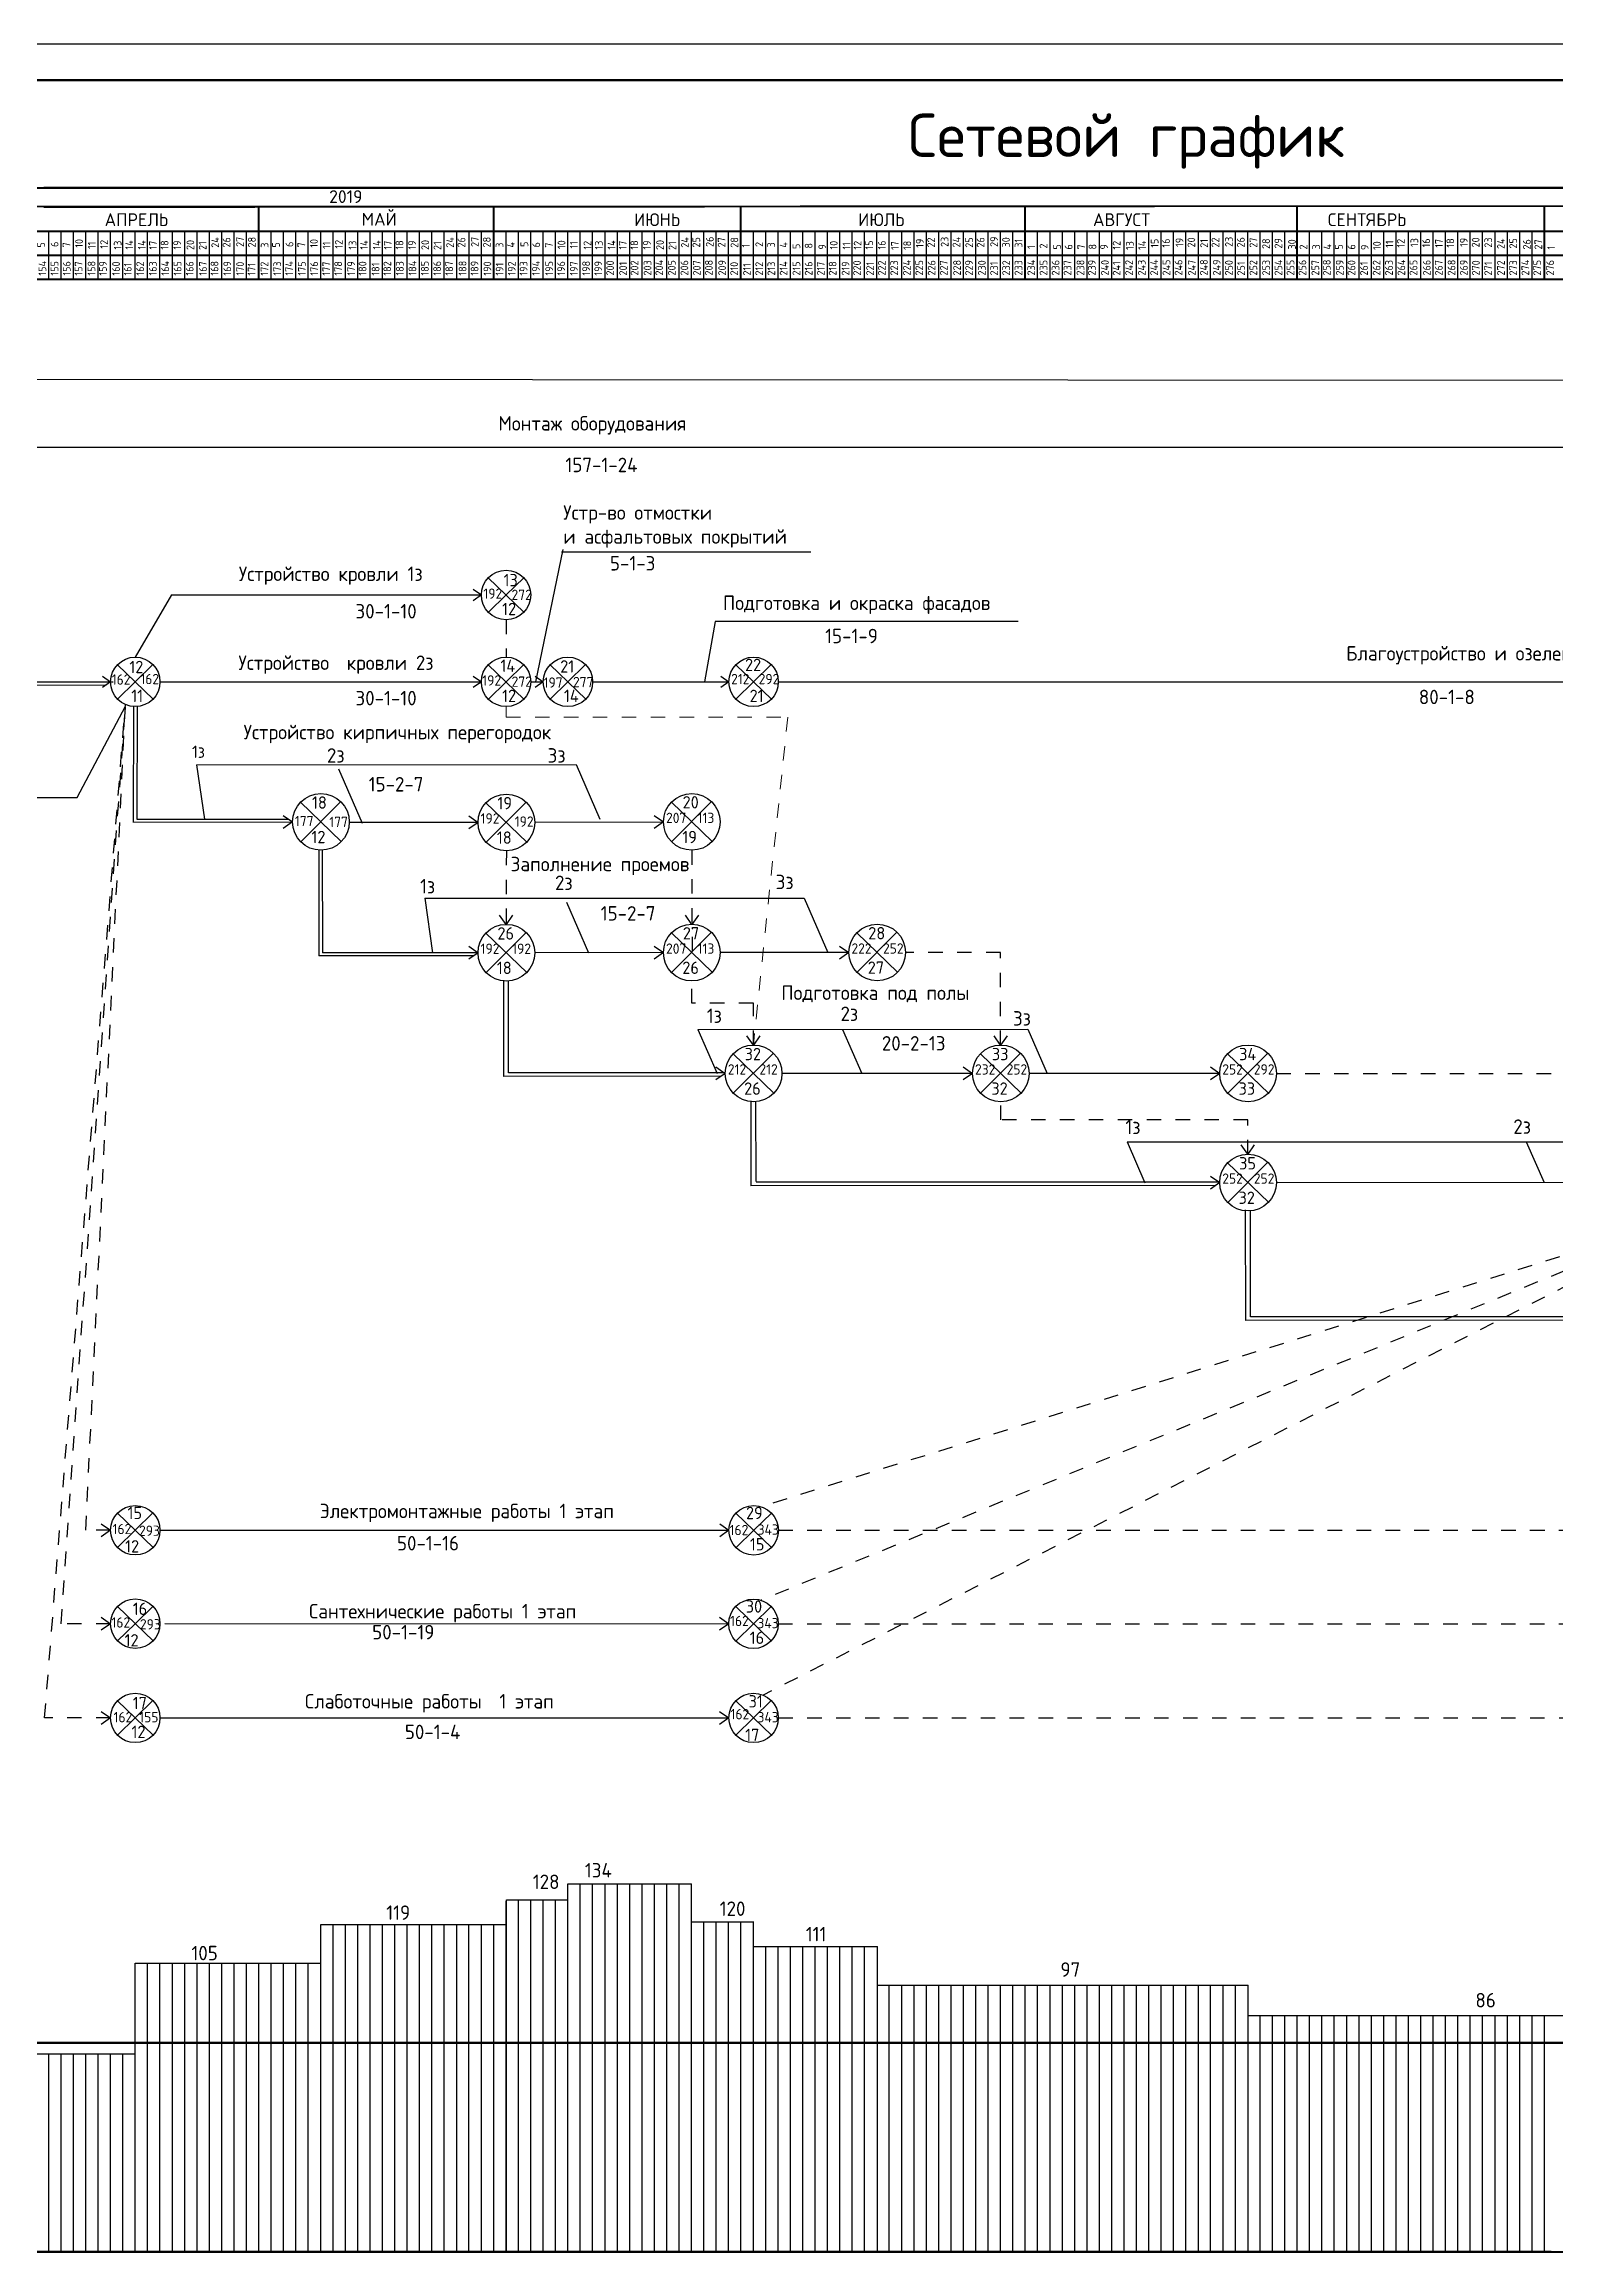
# Model space of a CAD drawing. Header units: millimetres. Extents: x -782 to 10910, y 3841 to 13237.
# Drawn here: x 469.9 to 679, y 4452.4 to 4757.8 of the extents above; entities that cross this region are included whole.
import ezdxf

# ---------------------------------------------------------------- set-up
doc = ezdxf.new("R2010")
doc.units = ezdxf.units.MM
doc.linetypes.add('KL', pattern=[4, 2, -2])
doc.layers.add('1STAIR2D', color=30, linetype='Continuous')
doc.layers.add('A0-08', color=101, linetype='Continuous')
doc.styles.add('GOST-2.304_Type-B', font='GOST_Common.ttf')
doc.styles.get("Standard").update_dxf_attribs({"font": 'isocpeur.ttf'})

msp = doc.modelspace()

# ---------------------------------------------------------------- linework, layer by layer
at = {"linetype": 'Continuous'}
for p, q in [((701.39131, 4702.007316), (436.320962, 4702.007316)), ((487.480111, 4681.590906), (530.35918, 4681.590906)), ((439.732199, 4669.573826), (479.444591, 4669.573826)), ((439.732199, 4669.573826), (479.061567, 4669.573826)), ((528.991202, 4669.573826), (530.35918, 4669.573826)), ((537.542628, 4669.573826), (538.910607, 4669.573826)), ((563.226056, 4669.573826), (564.594034, 4669.573826)), ((504.129849, 4650.124379), (482.193216, 4650.15849)), ((482.70672, 4650.60142), (503.727674, 4650.567801)), ((529.893023, 4650.125116), (512.086124, 4650.124874)), ((537.735922, 4650.154793), (555.490168, 4650.206528)), ((529.269237, 4631.655684), (507.892356, 4631.655477)), ((529.893026, 4632.099118), (508.373293, 4632.105745)), ((563.546448, 4615.025901), (533.413353, 4615.001959)), ((564.001478, 4615.471887), (534.132545, 4615.471792)), ((631.953442, 4599.925993), (567.656131, 4599.874907)), ((632.400232, 4600.366418), (568.375313, 4600.36131)), ((700.351815, 4581.287962), (636.054504, 4581.236876)), ((700.798606, 4581.728387), (636.773686, 4581.723279))]:
    msp.add_line(p, q, dxfattribs=at)
at = {"lineweight": 25}
for p, q in [((537.903256, 4669.573826), (541.683064, 4687.878051)), ((541.455332, 4687.567953), (575.925313, 4687.567953)), ((487.480111, 4681.590906), (482.481512, 4672.993771)), ((485.901457, 4669.573826), (530.35918, 4669.573826)), ((537.19907, 4669.573826), (538.909824, 4669.573826)), ((545.750497, 4669.573826), (564.594034, 4669.573826)), ((571.433924, 4669.573826), (701.39131, 4669.573826)), ((474.436097, 4653.589699), (481.116543, 4666.198248)), ((439.732199, 4653.589699), (474.436097, 4653.589699)), ((555.543139, 4632.121555), (537.736033, 4632.10763)), ((581.192199, 4632.138006), (563.38615, 4632.124516)), ((534.132567, 4615.471792), (534.102523, 4628.197485)), ((598.291885, 4615.420942), (571.935438, 4615.4133)), ((632.483498, 4615.413587), (606.134889, 4615.413631)), ((568.375305, 4600.451531), (568.345237, 4611.506558)), ((700.890235, 4600.268902), (640.33434, 4600.308065)), ((636.773214, 4581.723279), (636.743611, 4596.401496))]:
    msp.add_line(p, q, dxfattribs=at)
at = {"linetype": 'KL', "lineweight": 25}
for p, q in [((533.779125, 4678.170961), (533.779125, 4672.993771)), ((469.941567, 4526.261605), (481.124231, 4666.434748)), ((472.221521, 4539.293597), (481.124231, 4666.434748)), ((475.641567, 4552.219206), (481.124231, 4666.434748)), ((533.814528, 4646.203664), (533.780642, 4636.02579)), ((559.464116, 4646.285032), (559.509755, 4629.654376)), ((602.179498, 4632.137996), (589.03521, 4632.137996)), ((602.179498, 4619.334997), (602.179498, 4632.137996)), ((559.464645, 4625.127842), (559.464645, 4628.200039)), ((567.980047, 4625.127842), (559.464645, 4625.127842)), ((567.980047, 4619.334997), (567.980047, 4625.127842)), ((640.334293, 4615.41357), (704.777851, 4615.41357)), ((602.213384, 4608.98609), (602.213384, 4611.492132)), ((636.393341, 4608.98609), (602.213384, 4608.98609)), ((636.378949, 4604.229424), (636.393341, 4608.98609)), ((702.381597, 4597.196574), (569.060566, 4542.528766)), ((702.381597, 4597.196574), (569.093045, 4555.46273)), ((702.381597, 4597.196574), (569.349863, 4529.409829)), ((479.061521, 4552.219206), (475.641521, 4552.219206)), ((571.416176, 4552.214568), (769.758215, 4552.214568)), ((571.448654, 4552.212621), (769.790694, 4552.212621)), ((479.061521, 4539.293597), (472.221521, 4539.293597)), ((571.416176, 4539.280604), (769.758215, 4539.280604)), ((479.061521, 4526.261605), (469.941521, 4526.261605)), ((571.433878, 4526.263553), (769.775918, 4526.263553))]:
    msp.add_line(p, q, dxfattribs=at)
for p, q in [((562.699744, 4677.912355), (561.236483, 4669.573826)), ((604.604819, 4677.912355), (562.699744, 4677.912355))]:
    msp.add_line(p, q)
at = {"linetype": 'KL', "lineweight": 20}
for p, q in [((533.779125, 4666.153881), (533.779125, 4664.675833)), ((533.779125, 4664.675833), (572.741724, 4664.675833)), ((572.741724, 4664.675833), (567.980047, 4619.334997))]:
    msp.add_line(p, q, dxfattribs=at)
at = {"color": 0, "lineweight": 25}
for p, q in [((542.330552, 4452.403636), (542.330552, 4503.327436)), ((542.330552, 4503.327436), (559.429749, 4503.327436)), ((559.429749, 4498.054043), (559.429749, 4503.327436)), ((533.814528, 4452.450385), (533.814528, 4501.094185)), ((533.814528, 4501.094185), (542.330552, 4501.094185)), ((508.131101, 4497.670529), (533.814528, 4497.670529)), ((559.429749, 4498.054043), (568.040113, 4498.055272)), ((559.429749, 4452.454043), (559.429749, 4498.054043)), ((482.483681, 4452.443056), (482.481606, 4492.343056)), ((482.481606, 4492.343056), (508.131101, 4492.343056)), ((568.046624, 4494.635273), (585.143266, 4494.637714)), ((585.149288, 4452.457715), (585.143266, 4494.637714)), ((585.149288, 4489.313915), (636.412834, 4489.313915)), ((636.412834, 4485.087436), (636.412834, 4489.313915)), ((636.412834, 4452.403636), (636.412834, 4485.087436)), ((636.412834, 4485.087436), (704.811255, 4485.087436)), ((636.412834, 4452.403636), (636.412834, 4482.043636)), ((436.348469, 4479.796469), (482.481512, 4479.796469))]:
    msp.add_line(p, q, dxfattribs=at)
at = {"lineweight": 50}
msp.add_line((206.397104, 4481.294818), (942.464128, 4481.294818), dxfattribs=at)
at = {"color": 0, "linetype": 'Continuous'}
msp.add_line((678.358223, 4452.471024), (206.397104, 4452.403636), dxfattribs=at)
at = {"color": 0, "lineweight": 40, "ltscale": 0.01}
msp.add_line((206.397104, 4452.403636), (942.464128, 4452.403636), dxfattribs=at)
at = {"layer": '1STAIR2D', "color": 0}
msp.add_line((966.107131, 4757.787824), (126.107131, 4757.787824), dxfattribs=at)
at = {"layer": '1STAIR2D', "color": 0, "lineweight": 100}
msp.add_line((961.107131, 4752.787824), (146.107131, 4752.787824), dxfattribs=at)
at = {"layer": 'A0-08', "color": 0, "lineweight": 40}
for p, q in [((231.742372, 4737.910151), (950.5617, 4737.910151)), ((260.661326, 4737.910151), (950.5617, 4737.910151)), ((499.001816, 4737.910151), (469.810245, 4737.910151)), ((950.5617, 4737.910151), (499.001816, 4737.910151)), ((226.027069, 4735.28907), (950.5617, 4735.46573)), ((226.027069, 4735.28907), (950.5617, 4735.46573)), ((469.810245, 4735.28907), (499.001816, 4735.28907)), ((499.001816, 4735.28907), (950.5617, 4735.576105)), ((499.581238, 4725.298791), (499.581238, 4735.28907)), ((532.070716, 4725.298791), (532.070716, 4735.365776)), ((566.270167, 4725.298791), (566.270167, 4735.373698)), ((605.599536, 4725.298791), (605.599536, 4735.381619)), ((643.218932, 4725.298791), (643.218932, 4735.389541)), ((677.418383, 4725.298791), (677.418383, 4735.398133)), ((227.018712, 4731.916385), (499.001816, 4731.916385)), ((227.018712, 4731.916385), (499.001816, 4731.916385)), ((233.736564, 4731.916385), (503.001183, 4731.916385)), ((233.736564, 4731.916385), (503.001183, 4731.916385)), ((265.549074, 4731.916385), (503.001183, 4731.916385)), ((265.549074, 4731.916385), (503.001183, 4731.916385)), ((301.458498, 4731.916385), (503.001183, 4731.916385)), ((301.458498, 4731.916385), (950.5617, 4731.916385)), ((200.789952, 4728.607588), (503.001183, 4728.607588)), ((230.810276, 4728.607588), (950.5617, 4728.607588)), ((301.458498, 4725.298791), (950.5617, 4725.298791))]:
    msp.add_line(p, q, dxfattribs=at)
at = {"layer": 'A0-08', "color": 0, "lineweight": 25}
for p, q in [((470.511705, 4725.298791), (470.511705, 4731.916385)), ((472.221677, 4725.298791), (472.221677, 4731.916385)), ((473.93165, 4725.298791), (473.93165, 4731.916385)), ((475.641622, 4725.298791), (475.641622, 4731.916385)), ((475.641622, 4725.298791), (475.641622, 4731.916385)), ((477.351595, 4725.298791), (477.351595, 4731.916385)), ((477.351595, 4725.298791), (477.351595, 4731.916385)), ((479.061567, 4725.298791), (479.061567, 4731.916385)), ((480.77154, 4725.298791), (480.77154, 4731.916385)), ((482.481512, 4725.298791), (482.481512, 4731.916385)), ((484.191485, 4725.298791), (484.191485, 4731.916385)), ((485.901457, 4725.298791), (485.901457, 4731.916385)), ((487.61143, 4725.298791), (487.61143, 4731.916385)), ((489.321403, 4725.298791), (489.321403, 4731.916385)), ((491.031375, 4725.298791), (491.031375, 4731.916385)), ((492.741348, 4725.298791), (492.741348, 4731.916385)), ((494.45132, 4725.298791), (494.45132, 4731.916385)), ((496.161293, 4725.298791), (496.161293, 4731.916385)), ((497.871265, 4725.298791), (497.871265, 4731.916385)), ((499.581238, 4725.298791), (499.581238, 4731.916385)), ((501.29121, 4725.298791), (501.29121, 4731.916385)), ((503.001183, 4725.298791), (503.001183, 4731.916385)), ((503.001183, 4725.298791), (503.001183, 4731.916385)), ((504.711156, 4725.298791), (504.711156, 4731.916385)), ((504.711156, 4725.298791), (504.711156, 4731.916385)), ((506.421128, 4725.298791), (506.421128, 4731.916385)), ((508.131101, 4725.298791), (508.131101, 4731.916385)), ((508.131101, 4725.298791), (508.131101, 4731.916385)), ((509.841073, 4725.298791), (509.841073, 4731.916385)), ((511.551046, 4725.298791), (511.551046, 4731.916385)), ((513.261018, 4725.298791), (513.261018, 4731.916385)), ((514.970991, 4725.298791), (514.970991, 4731.916385)), ((516.680963, 4725.298791), (516.680963, 4731.916385)), ((518.390936, 4725.298791), (518.390936, 4731.916385)), ((520.100908, 4725.298791), (520.100908, 4731.916385)), ((521.810881, 4725.298791), (521.810881, 4731.916385)), ((523.520854, 4725.298791), (523.520854, 4731.916385)), ((525.230826, 4725.298791), (525.230826, 4731.916385)), ((526.940799, 4725.298791), (526.940799, 4731.916385)), ((528.650771, 4725.298791), (528.650771, 4731.916385)), ((530.360744, 4725.298791), (530.360744, 4731.916385)), ((532.070716, 4725.298791), (532.070716, 4731.916385)), ((533.780689, 4725.298791), (533.780689, 4731.916385)), ((535.490661, 4725.298791), (535.490661, 4731.916385)), ((537.200634, 4725.298791), (537.200634, 4731.916385)), ((538.910607, 4725.298791), (538.910607, 4731.916385)), ((540.620579, 4725.298791), (540.620579, 4731.963752)), ((540.620579, 4725.298791), (540.620579, 4731.916385)), ((542.330552, 4725.298791), (542.330552, 4731.916385)), ((544.040524, 4725.298791), (544.040524, 4731.916385)), ((545.750497, 4725.298791), (545.750497, 4731.916385)), ((547.460469, 4725.298791), (547.460469, 4731.916385)), ((549.170442, 4725.298791), (549.170442, 4731.916385)), ((550.880414, 4725.298791), (550.880414, 4731.916385)), ((552.590387, 4725.298791), (552.590387, 4731.916385)), ((554.300359, 4725.298791), (554.300359, 4731.916385)), ((556.010332, 4725.298791), (556.010332, 4731.916385)), ((557.720305, 4725.298791), (557.720305, 4731.916385)), ((559.430277, 4725.298791), (559.430277, 4731.916385)), ((561.14025, 4725.298791), (561.14025, 4731.916385)), ((562.850222, 4725.298791), (562.850222, 4731.916385)), ((564.560195, 4725.298791), (564.560195, 4731.916385)), ((566.270167, 4725.298791), (566.270167, 4731.916385)), ((567.98014, 4725.298791), (567.98014, 4731.916385)), ((569.690112, 4725.298791), (569.690112, 4731.916385)), ((571.400085, 4725.298791), (571.400085, 4731.916385)), ((573.110057, 4725.298791), (573.110057, 4731.916385)), ((574.82003, 4725.298791), (574.82003, 4731.916385)), ((576.530003, 4725.298791), (576.530003, 4731.916385)), ((578.239975, 4725.298791), (578.239975, 4731.916385)), ((579.949948, 4725.298791), (579.949948, 4731.916385)), ((581.65992, 4725.298791), (581.65992, 4731.916385)), ((583.369893, 4725.298791), (583.369893, 4731.916385)), ((585.079865, 4725.298791), (585.079865, 4731.916385)), ((586.789838, 4725.298791), (586.789838, 4731.916385)), ((588.49981, 4725.298791), (588.49981, 4731.916385)), ((590.209783, 4725.298791), (590.209783, 4731.916385)), ((591.919756, 4725.298791), (591.919756, 4731.916385)), ((593.629728, 4725.298791), (593.629728, 4731.916385)), ((595.339701, 4725.298791), (595.339701, 4731.916385)), ((597.049673, 4725.298791), (597.049673, 4731.916385)), ((598.743432, 4725.298791), (598.743432, 4731.916385)), ((600.469618, 4725.298791), (600.469618, 4731.916385)), ((602.179591, 4725.298791), (602.179591, 4731.916385)), ((603.889563, 4725.298791), (603.889563, 4731.916385)), ((605.599536, 4725.298791), (605.599536, 4731.973029)), ((607.309508, 4725.298791), (607.309508, 4731.916385)), ((609.019481, 4725.298791), (609.019481, 4731.916385)), ((610.729454, 4725.298791), (610.729454, 4731.916385)), ((612.439426, 4725.298791), (612.439426, 4731.916385)), ((614.149399, 4725.298791), (614.149399, 4731.916385)), ((615.859371, 4725.298791), (615.859371, 4731.916385)), ((617.569344, 4725.298791), (617.569344, 4731.916385)), ((619.279316, 4725.298791), (619.279316, 4731.916385)), ((620.989289, 4725.298791), (620.989289, 4731.916385)), ((622.699261, 4725.298791), (622.699261, 4731.916385)), ((624.409234, 4725.298791), (624.409234, 4731.916385)), ((626.119207, 4725.298791), (626.119207, 4731.916385)), ((627.829179, 4725.298791), (627.829179, 4731.916385)), ((629.539152, 4725.298791), (629.539152, 4731.916385)), ((631.23291, 4725.298791), (631.23291, 4731.916385)), ((632.959097, 4725.298791), (632.959097, 4731.916385)), ((634.669069, 4725.298791), (634.669069, 4731.916385)), ((636.379042, 4725.298791), (636.379042, 4731.916385)), ((638.089014, 4725.298791), (638.089014, 4731.973029)), ((639.798987, 4725.298791), (639.798987, 4731.916385)), ((641.508959, 4725.298791), (641.508959, 4731.916385)), ((643.218932, 4725.298791), (643.218932, 4731.916385)), ((644.928905, 4725.298791), (644.928905, 4731.916385)), ((646.638877, 4725.298791), (646.638877, 4731.916385)), ((648.34885, 4725.298791), (648.34885, 4731.916385)), ((650.058822, 4725.298791), (650.058822, 4731.916385)), ((651.768795, 4725.298791), (651.768795, 4731.916385)), ((653.478767, 4725.298791), (653.478767, 4731.916385)), ((655.18874, 4725.298791), (655.18874, 4731.916385)), ((656.898712, 4725.298791), (656.898712, 4731.916385)), ((658.608685, 4725.298791), (658.608685, 4731.916385)), ((660.318658, 4725.298791), (660.318658, 4731.916385)), ((662.02863, 4725.298791), (662.02863, 4731.916385)), ((663.722389, 4725.298791), (663.722389, 4731.916385)), ((665.448575, 4725.298791), (665.448575, 4731.916385)), ((667.158548, 4725.298791), (667.158548, 4731.916385)), ((668.86852, 4725.298791), (668.86852, 4731.916385)), ((670.578493, 4725.298791), (670.578493, 4731.982307)), ((672.288465, 4725.298791), (672.288465, 4731.916385)), ((673.998438, 4725.298791), (673.998438, 4731.916385)), ((675.70841, 4725.298791), (675.70841, 4731.916385)), ((677.418383, 4725.298791), (677.418383, 4731.916385)), ((200.789952, 4728.607588), (503.001183, 4728.607588)), ((230.810276, 4728.607588), (503.001183, 4728.607588)), ((225.98563, 4725.298791), (503.001183, 4725.298791)), ((233.736564, 4725.298791), (503.001183, 4725.298791)), ((261.448612, 4725.298791), (503.001183, 4725.298791)), ((261.448612, 4725.298791), (503.001183, 4725.298791)), ((301.458498, 4725.298791), (503.001183, 4725.298791)), ((278.992775, 4711.569274), (906.197381, 4711.174453)), ((531.319318, 4683.966906), (536.238932, 4679.214906)), ((531.335547, 4679.198219), (533.779125, 4681.590906)), ((533.779125, 4681.590906), (536.222703, 4683.983593)), ((480.021705, 4671.949825), (484.941319, 4667.197826)), ((480.037934, 4667.181139), (482.481512, 4669.573826)), ((482.481512, 4669.573826), (484.925091, 4671.966512)), ((531.319318, 4671.949825), (536.238932, 4667.197826)), ((531.335547, 4667.181139), (533.779125, 4669.573826)), ((533.779125, 4669.573826), (536.222703, 4671.966512)), ((539.870745, 4671.949825), (544.790359, 4667.197826)), ((539.886973, 4667.181139), (542.330552, 4669.573826)), ((542.330552, 4669.573826), (544.77413, 4671.966512)), ((565.554172, 4671.949825), (570.473786, 4667.197826)), ((565.570401, 4667.181139), (568.013979, 4669.573826)), ((568.013979, 4669.573826), (570.457557, 4671.966512)), ((439.685716, 4669.011889), (478.501276, 4669.181506)), ((482.218105, 4666.164613), (482.193163, 4650.124166)), ((482.731611, 4666.164646), (482.706664, 4650.566438)), ((490.969442, 4658.111435), (543.464568, 4658.12762)), ((490.969442, 4658.111435), (492.059551, 4650.567436)), ((510.605269, 4657.554654), (513.890117, 4650.009754)), ((543.464568, 4658.12762), (546.749416, 4650.58272)), ((505.344912, 4652.930986), (510.986025, 4647.482071)), ((505.363521, 4647.462936), (510.899737, 4653.017575)), ((530.993972, 4652.849627), (536.635084, 4647.400711)), ((531.012581, 4647.381577), (536.548797, 4652.936216)), ((556.64356, 4652.930996), (562.284673, 4647.48208)), ((556.662169, 4647.462946), (562.198385, 4653.017585)), ((507.875589, 4646.354516), (507.892356, 4631.655477)), ((508.356922, 4646.322539), (508.375792, 4632.105745)), ((522.515933, 4639.645054), (575.011059, 4639.661238)), ((522.515933, 4639.645054), (523.606042, 4632.101054)), ((542.15176, 4639.088272), (545.188408, 4632.113458)), ((575.011059, 4639.661238), (578.295908, 4632.116338)), ((530.993972, 4634.829022), (536.635084, 4629.380106)), ((531.012581, 4629.360972), (536.548797, 4634.91561)), ((556.644089, 4634.846003), (562.285201, 4629.397087)), ((556.662698, 4629.377953), (562.198914, 4634.932591)), ((582.293149, 4634.862454), (587.934261, 4629.413538)), ((582.311757, 4629.394404), (587.847973, 4634.949042)), ((533.396624, 4628.33329), (533.407216, 4615.001954)), ((560.300735, 4621.499108), (605.956889, 4621.513184)), ((560.300735, 4621.499108), (562.953684, 4615.405604)), ((580.320261, 4621.50528), (582.973211, 4615.411776)), ((605.956889, 4621.513184), (608.609839, 4615.41968)), ((565.193377, 4618.138095), (570.834489, 4612.68918)), ((565.211985, 4612.670045), (570.748201, 4618.224684)), ((599.392828, 4618.138095), (605.03394, 4612.68918)), ((599.411436, 4612.670045), (604.947652, 4618.224684)), ((633.592232, 4618.138028), (639.233344, 4612.689112)), ((633.61084, 4612.669978), (639.147056, 4618.224617)), ((567.639338, 4611.642364), (567.656131, 4599.874907)), ((619.698529, 4605.930096), (734.652588, 4605.946281)), ((619.698529, 4605.930096), (622.149596, 4600.300291)), ((674.910805, 4605.93787), (677.361872, 4600.308065)), ((633.592279, 4603.032523), (639.233391, 4597.583607)), ((633.610887, 4597.564473), (639.147103, 4603.119111)), ((636.037712, 4596.537302), (636.054504, 4581.236876)), ((480.021659, 4554.595205), (484.941273, 4549.843206)), ((482.481466, 4552.219206), (484.925044, 4554.611893)), ((565.568902, 4554.58862), (570.488516, 4549.836621)), ((568.028709, 4552.212621), (570.472287, 4554.605307)), ((480.037888, 4549.826519), (482.481466, 4552.219206)), ((485.901409, 4552.22274), (564.608779, 4552.222843)), ((565.585131, 4549.819934), (568.028709, 4552.212621)), ((480.021659, 4541.669597), (484.941273, 4536.917598)), ((482.481466, 4539.293597), (484.925044, 4541.686284)), ((565.536423, 4541.654656), (570.456037, 4536.902657)), ((567.99623, 4539.278656), (570.439809, 4541.671343)), ((480.037888, 4536.900911), (482.481466, 4539.293597)), ((486.579471, 4539.315215), (564.576285, 4539.278107)), ((565.552652, 4536.88597), (567.99623, 4539.278656)), ((480.021659, 4528.637605), (484.941273, 4523.885606)), ((480.037888, 4523.868919), (482.481466, 4526.261605)), ((482.481466, 4526.261605), (484.925044, 4528.654292)), ((485.901411, 4526.261605), (564.593988, 4526.261605)), ((565.554126, 4528.637605), (570.47374, 4523.885606)), ((565.570354, 4523.868919), (568.013933, 4526.261605)), ((568.013933, 4526.261605), (570.457511, 4528.654292)), ((542.330552, 4452.451601), (542.330552, 4503.327436)), ((544.040524, 4452.451846), (544.040524, 4503.327436)), ((545.750497, 4452.45209), (545.750497, 4503.327436)), ((547.460469, 4452.452334), (547.460469, 4503.327436)), ((549.170442, 4452.452578), (549.170442, 4503.327436)), ((550.880414, 4452.452822), (550.880414, 4503.327436)), ((552.590387, 4452.453066), (552.590387, 4503.327436)), ((554.300359, 4452.453311), (554.300359, 4503.327436)), ((556.010332, 4452.453555), (556.010332, 4503.327436)), ((557.720305, 4452.453799), (557.720305, 4503.327436)), ((559.430277, 4452.454043), (559.430277, 4502.181722)), ((533.780689, 4452.450381), (533.780689, 4500.92955)), ((535.490661, 4452.450625), (535.490661, 4501.094185)), ((537.200634, 4452.450869), (537.200634, 4501.094185)), ((538.910607, 4452.451113), (538.910607, 4501.094185)), ((540.620579, 4452.451357), (540.620579, 4501.094185)), ((508.131101, 4452.446718), (508.131101, 4497.670529)), ((509.841073, 4452.446962), (509.841073, 4497.670529)), ((511.551046, 4452.447207), (511.551046, 4497.670529)), ((513.261018, 4452.447451), (513.261018, 4497.670529)), ((514.970991, 4452.447695), (514.970991, 4497.670529)), ((516.680963, 4452.447939), (516.680963, 4497.670529)), ((518.390936, 4452.448183), (518.390936, 4497.670529)), ((520.100908, 4452.448427), (520.100908, 4497.670529)), ((521.810881, 4452.448672), (521.810881, 4497.670529)), ((523.520854, 4452.448916), (523.520854, 4497.670529)), ((525.230826, 4452.44916), (525.230826, 4497.670529)), ((526.940799, 4452.449404), (526.940799, 4497.670529)), ((528.634557, 4452.449646), (528.634557, 4497.670529)), ((530.360744, 4452.449892), (530.360744, 4497.670529)), ((532.070716, 4452.450136), (532.070716, 4497.670529)), ((561.14025, 4452.454287), (561.14025, 4498.054287)), ((562.850222, 4452.454531), (562.850222, 4498.054531)), ((564.560195, 4452.454775), (564.560195, 4498.054775)), ((566.253953, 4452.455017), (566.253953, 4498.055017)), ((567.98014, 4452.455264), (567.98014, 4498.055264)), ((484.191485, 4452.4433), (484.191485, 4492.343056)), ((485.901457, 4452.443544), (485.901457, 4492.343056)), ((487.61143, 4452.443788), (487.61143, 4492.343056)), ((489.321403, 4452.444033), (489.321403, 4492.343056)), ((491.031375, 4452.444277), (491.031375, 4492.343056)), ((492.741348, 4452.444521), (492.741348, 4492.343056)), ((494.45132, 4452.444765), (494.45132, 4492.343056)), ((496.161293, 4452.445009), (496.161293, 4492.343056)), ((497.871265, 4452.445253), (497.871265, 4492.343056)), ((499.581238, 4452.445498), (499.581238, 4492.343056)), ((501.29121, 4452.445742), (501.29121, 4492.343056)), ((503.001183, 4452.445986), (503.001183, 4492.343056)), ((504.711156, 4452.44623), (504.711156, 4492.343056)), ((506.421128, 4452.446474), (506.421128, 4492.343056)), ((569.690112, 4452.455508), (569.690112, 4494.635508)), ((571.400085, 4452.455752), (571.400085, 4494.635752)), ((573.110057, 4452.455996), (573.110057, 4494.635996)), ((574.82003, 4452.45624), (574.82003, 4494.63624)), ((576.530003, 4452.456485), (576.530003, 4494.636485)), ((578.239975, 4452.456729), (578.239975, 4494.636729)), ((579.949948, 4452.456973), (579.949948, 4494.636973)), ((581.65992, 4452.457217), (581.65992, 4494.637217)), ((583.369893, 4452.457461), (583.369893, 4494.637461)), ((586.789838, 4452.457949), (586.789838, 4489.313915)), ((588.49981, 4452.458194), (588.49981, 4489.313915)), ((590.209783, 4452.458438), (590.209783, 4489.313915)), ((591.919756, 4452.458682), (591.919756, 4489.313915)), ((593.629728, 4452.458926), (593.629728, 4489.313915)), ((595.339701, 4452.45917), (595.339701, 4489.313915)), ((597.049673, 4452.459414), (597.049673, 4489.313915)), ((598.743432, 4452.459656), (598.743432, 4489.313915)), ((600.469618, 4452.459903), (600.469618, 4489.313915)), ((602.179591, 4452.460147), (602.179591, 4489.313915)), ((603.889563, 4452.460391), (603.889563, 4489.313915)), ((605.599536, 4452.460635), (605.599536, 4489.313915)), ((607.309508, 4452.460879), (607.309508, 4489.313915)), ((609.019481, 4452.461124), (609.019481, 4489.313915)), ((610.729454, 4452.461368), (610.729454, 4489.313915)), ((612.439426, 4452.461612), (612.439426, 4489.313915)), ((614.149399, 4452.461856), (614.149399, 4489.313915)), ((615.859371, 4452.4621), (615.859371, 4489.313915)), ((617.569344, 4452.462344), (617.569344, 4489.313915)), ((619.279316, 4452.462588), (619.279316, 4489.313915)), ((620.989289, 4452.462833), (620.989289, 4489.313915)), ((622.699261, 4452.463077), (622.699261, 4489.313915)), ((624.409234, 4452.463321), (624.409234, 4489.313915)), ((626.119207, 4452.463565), (626.119207, 4489.313915)), ((627.829179, 4452.463809), (627.829179, 4489.313915)), ((629.539152, 4452.464053), (629.539152, 4489.313915)), ((631.23291, 4452.464295), (631.23291, 4489.313915)), ((632.959097, 4452.464542), (632.959097, 4489.313915)), ((634.669069, 4452.464786), (634.669069, 4489.313915)), ((482.481512, 4452.443056), (482.481512, 4483.846569)), ((638.089014, 4452.460635), (638.089014, 4485.087436)), ((639.798987, 4452.465518), (639.798987, 4485.087436)), ((641.508959, 4452.465762), (641.508959, 4485.087436)), ((643.218932, 4452.466007), (643.218932, 4485.087436)), ((644.928905, 4452.466251), (644.928905, 4485.087436)), ((646.638877, 4452.466495), (646.638877, 4485.087436)), ((648.34885, 4452.466739), (648.34885, 4485.087436)), ((650.058822, 4452.466983), (650.058822, 4485.087436)), ((651.768795, 4452.467227), (651.768795, 4485.087436)), ((653.478767, 4452.467472), (653.478767, 4485.087436)), ((655.18874, 4452.467716), (655.18874, 4485.087436)), ((656.898712, 4452.46796), (656.898712, 4485.087436)), ((658.608685, 4452.468204), (658.608685, 4485.087436)), ((660.318658, 4452.468448), (660.318658, 4485.087436)), ((662.02863, 4452.468692), (662.02863, 4485.087436)), ((663.722389, 4452.468934), (663.722389, 4485.087436)), ((665.448575, 4452.469181), (665.448575, 4485.087436)), ((667.158548, 4452.469425), (667.158548, 4485.087436)), ((668.86852, 4452.469669), (668.86852, 4485.087436)), ((670.578493, 4452.469913), (670.578493, 4485.087436)), ((672.288465, 4452.470157), (672.288465, 4485.087436)), ((673.998438, 4452.470401), (673.998438, 4485.087436)), ((675.70841, 4452.470646), (675.70841, 4485.087436)), ((677.418383, 4452.47089), (677.418383, 4485.087436)), ((470.511705, 4452.441347), (470.511705, 4479.796469)), ((472.221677, 4452.441591), (472.221677, 4479.796469)), ((473.93165, 4452.441835), (473.93165, 4479.796469)), ((475.641622, 4452.442079), (475.641622, 4479.796469)), ((477.351595, 4452.442324), (477.351595, 4479.796469)), ((479.061567, 4452.442568), (479.061567, 4479.796469)), ((480.77154, 4452.442812), (480.77154, 4479.796469))]:
    msp.add_line(p, q, dxfattribs=at)
for points in [[(529.238598, 4682.375546), (530.35918, 4681.590906), (529.238598, 4680.806266)], [(477.940985, 4670.358466), (479.061567, 4669.573826), (477.940985, 4668.789186)], [(529.238598, 4670.358466), (530.35918, 4669.573826), (529.238598, 4668.789186)], [(537.790025, 4670.358466), (538.910607, 4669.573826), (537.790025, 4668.789186)], [(563.473452, 4670.358466), (564.594034, 4669.573826), (563.473452, 4668.789186)], [(502.960474, 4651.105), (504.245398, 4650.205286), (502.960474, 4649.305573)], [(528.608099, 4651.024839), (529.893023, 4650.125126), (528.608099, 4649.225412)], [(554.257687, 4651.106208), (555.542611, 4650.206495), (554.257687, 4649.306781)], [(534.680402, 4637.31078), (533.780689, 4636.025857), (532.880976, 4637.31078)], [(560.387004, 4637.295633), (559.487291, 4636.010709), (558.587577, 4637.295633)], [(528.608103, 4632.998841), (529.893026, 4632.099128), (528.608103, 4631.199415)], [(554.258216, 4633.021268), (555.543139, 4632.121555), (554.258216, 4631.221841)], [(579.907275, 4633.037719), (581.192199, 4632.138006), (579.907275, 4631.238292)], [(568.879807, 4620.619854), (567.980093, 4619.33493), (567.08038, 4620.619854)], [(603.079258, 4620.619854), (602.179544, 4619.33493), (601.279831, 4620.619854)], [(562.807507, 4616.307915), (564.092431, 4615.408202), (562.807507, 4614.508488)], [(597.006958, 4616.307915), (598.291882, 4615.408202), (597.006958, 4614.508488)], [(631.206362, 4616.307848), (632.491286, 4615.408134), (631.206362, 4614.508421)], [(637.278709, 4605.514281), (636.378995, 4604.229357), (635.479282, 4605.514281)], [(631.206409, 4601.202342), (632.491333, 4600.302629), (631.206409, 4599.402915)], [(477.776597, 4553.118919), (479.061521, 4552.219206), (477.776597, 4551.319493)], [(563.32384, 4553.112334), (564.608764, 4552.212621), (563.32384, 4551.312907)], [(477.776597, 4540.193311), (479.061521, 4539.293597), (477.776597, 4538.393884)], [(563.291362, 4540.177821), (564.576285, 4539.278107), (563.291362, 4538.378394)], [(477.776597, 4527.161319), (479.061521, 4526.261605), (477.776597, 4525.361892)], [(563.309064, 4527.161319), (564.593988, 4526.261605), (563.309064, 4525.361892)]]:
    msp.add_lwpolyline(points, dxfattribs=at)
for centre, radius in [((533.779125, 4681.590906), 3.419945), ((482.481512, 4669.573826), 3.419945), ((533.779125, 4669.573826), 3.419945), ((542.330552, 4669.573826), 3.419945), ((568.013979, 4669.573826), 3.419945), ((508.165468, 4650.206528), 3.921506), ((559.464116, 4650.206538), 3.921506), ((533.814528, 4650.125169), 3.921506), ((533.814528, 4632.104564), 3.921506), ((559.464645, 4632.121545), 3.921506), ((585.113705, 4632.137996), 3.921506), ((568.013933, 4615.413638), 3.921506), ((602.213384, 4615.413638), 3.921506), ((636.412788, 4615.41357), 3.921506), ((636.412835, 4600.308065), 3.921506), ((482.481466, 4552.219206), 3.419945), ((568.028709, 4552.212621), 3.419945), ((482.481466, 4539.293597), 3.419945), ((567.99623, 4539.278656), 3.419945), ((482.481466, 4526.261605), 3.419945), ((568.013933, 4526.261605), 3.419945)]:
    msp.add_circle(centre, radius, dxfattribs=at)

# ---------------------------------------------------------------- texts
for s, p in [('2019', (509.304107, 4735.813422)), ('АПРЕЛЬ', (478.245278, 4732.620774)), ('МАЙ', (513.784172, 4732.687989)), ('ИЮНЬ', (551.479736, 4732.620774)), ('ИЮЛЬ', (582.476965, 4732.620774)), ('АВГУСТ', (614.966443, 4732.620774)), ('СЕНТЯБРЬ', (647.455922, 4732.620774))]:
    msp.add_text(s, height=1.7683557).set_placement(p)
at = {"insert": (589.377564, 4748.182697), "char_height": 6, "attachment_point": 1}
msp.add_mtext_dynamic_manual_height_columns('Сетевой график', width=112.53552796, gutter_width=12.5, heights=[0], dxfattribs=at)
at = {"layer": 'A0-08', "color": 0, "lineweight": 25, "style": 'GOST-2.304_Type-B'}
for s, height, p in [('10', 1.0687328, (475.242366, 4729.631643)), ('12', 1.0687328, (478.69652, 4729.513195)), ('13', 1.0687328, (480.584103, 4729.380161)), ('14', 1.0687328, (482.16892, 4729.380161)), ('14', 1.0687328, (483.927936, 4729.380161)), ('17', 1.0687328, (485.471064, 4729.380161)), ('18', 1.0687328, (487.073691, 4729.380161)), ('19', 1.0687328, (488.815677, 4729.380161)), ('20', 1.0687328, (490.635841, 4729.313959)), ('24', 1.0687328, (494.073738, 4729.624397)), ('26', 1.0687328, (495.646118, 4729.655468)), ('27', 1.0687328, (497.510049, 4729.736503)), ('28', 1.0687328, (499.148511, 4729.666597)), ('10', 1.0687328, (507.731845, 4729.631643)), ('12', 1.0687328, (511.185999, 4729.513195)), ('13', 1.0687328, (513.073582, 4729.380161)), ('14', 1.0687328, (514.658399, 4729.380161)), ('14', 1.0687328, (516.417414, 4729.380161)), ('17', 1.0687328, (517.960542, 4729.380161)), ('18', 1.0687328, (519.563169, 4729.380161)), ('19', 1.0687328, (521.305155, 4729.380161)), ('20', 1.0687328, (523.125319, 4729.313959)), ('24', 1.0687328, (526.563217, 4729.624397)), ('26', 1.0687328, (528.135596, 4729.655468)), ('27', 1.0687328, (529.999527, 4729.736503)), ('28', 1.0687328, (531.63799, 4729.666597)), ('10', 1.0687328, (541.978014, 4729.450944)), ('12', 1.0687328, (545.56306, 4729.380161)), ('13', 1.0687328, (547.147877, 4729.380161)), ('14', 1.0687328, (548.906892, 4729.380161)), ('17', 1.0687328, (550.450021, 4729.380161)), ('18', 1.0687328, (552.052648, 4729.380161)), ('19', 1.0687328, (553.794634, 4729.380161)), ('20', 1.0687328, (555.614798, 4729.313959)), ('24', 1.0687328, (559.052695, 4729.624397)), ('25', 1.0687328, (560.625074, 4729.655468)), ('26', 1.0687328, (562.489005, 4729.736503)), ('27', 1.0687328, (564.127468, 4729.666597)), ('28', 1.0687328, (565.892586, 4729.624397)), ('10', 1.0687328, (579.637356, 4729.380161)), ('12', 1.0687328, (582.939499, 4729.380161)), ('15', 1.0687328, (584.542126, 4729.380161)), ('16', 1.0687328, (586.284112, 4729.380161)), ('17', 1.0687328, (588.104276, 4729.313959)), ('18', 1.0687328, (589.804668, 4729.313959)), ('19', 1.0687328, (591.542174, 4729.624397)), ('22', 1.0687328, (593.114553, 4729.655468)), ('23', 1.0687328, (594.978484, 4729.736503)), ('24', 1.0687328, (596.616947, 4729.666597)), ('25', 1.0687328, (598.382064, 4729.624397)), ('26', 1.0687328, (599.954443, 4729.655468)), ('29', 1.0687328, (601.818374, 4729.736503)), ('30', 1.0687328, (603.456837, 4729.666597)), ('31', 1.0687328, (605.20028, 4729.631643)), ('12', 1.0687328, (618.773591, 4729.380161)), ('13', 1.0687328, (620.593754, 4729.313959)), ('14', 1.0687328, (622.294146, 4729.313959)), ('15', 1.0687328, (624.031652, 4729.624397)), ('16', 1.0687328, (625.604031, 4729.655468)), ('19', 1.0687328, (627.467962, 4729.736503)), ('20', 1.0687328, (629.106425, 4729.666597)), ('21', 1.0687328, (630.871542, 4729.624397)), ('22', 1.0687328, (632.443921, 4729.655468)), ('23', 1.0687328, (634.307852, 4729.736503)), ('26', 1.0687328, (635.946315, 4729.666597)), ('27', 1.0687328, (637.689759, 4729.631643)), ('28', 1.0687328, (639.44645, 4729.450944)), ('29', 1.0687328, (641.143912, 4729.513195)), ('30', 1.0687328, (643.031495, 4729.380161)), ('10', 1.0687328, (654.783625, 4729.313959)), ('11', 1.0687328, (656.521131, 4729.624397)), ('12', 1.0687328, (658.09351, 4729.655468)), ('13', 1.0687328, (659.957441, 4729.736503)), ('16', 1.0687328, (661.595903, 4729.666597)), ('17', 1.0687328, (663.361021, 4729.624397)), ('18', 1.0687328, (664.9334, 4729.655468)), ('19', 1.0687328, (666.797331, 4729.736503)), ('20', 1.0687328, (668.435794, 4729.666597)), ('23', 1.0687328, (670.179237, 4729.631643)), ('24', 1.0687328, (671.935928, 4729.450944)), ('25', 1.0687328, (673.633391, 4729.513195)), ('26', 1.0687328, (675.520974, 4729.380161)), ('27', 1.0687328, (677.105791, 4729.380161)), ('5', 1.068733, (469.996529, 4729.655468)), ('154', 1.0687328, (470.163979, 4725.781232)), ('155', 1.0687328, (471.857924, 4725.781232)), ('6', 1.068733, (471.86046, 4729.736503)), ('7', 1.068733, (473.498923, 4729.666597)), ('156', 1.0687328, (473.533252, 4725.781232)), ('157', 1.0687328, (475.178738, 4725.781232)), ('158', 1.0687328, (476.966859, 4725.781232)), ('11', 1.0687328, (476.999058, 4729.450944)), ('159', 1.0687328, (478.549327, 4725.781232)), ('160', 1.0687328, (480.351811, 4725.781232)), ('161', 1.0687328, (481.97106, 4725.781232)), ('162', 1.0687328, (483.699215, 4725.781232)), ('163', 1.0687328, (485.445952, 4725.781232)), ('164', 1.0687328, (487.15954, 4725.781232)), ('165', 1.0687328, (488.869112, 4725.781232)), ('166', 1.0687328, (490.542579, 4725.781232)), ('21', 1.0687328, (492.336232, 4729.313959)), ('167', 1.0687328, (492.382228, 4725.781232)), ('168', 1.0687328, (493.980307, 4725.781232)), ('169', 1.0687328, (495.745625, 4725.781232)), ('170', 1.0687328, (497.510944, 4725.781232)), ('171', 1.0687328, (499.109023, 4725.780649)), ('172', 1.0687328, (500.874342, 4725.781232)), ('3', 1.068733, (500.913629, 4729.624397)), ('5', 1.068733, (502.486008, 4729.655468)), ('173', 1.0687328, (502.657528, 4725.781232)), ('174', 1.0687328, (504.304998, 4725.781232)), ('6', 1.068733, (504.349939, 4729.736503)), ('7', 1.068733, (505.988401, 4729.666597)), ('175', 1.0687328, (506.073402, 4725.781232)), ('176', 1.0687328, (507.767348, 4725.781232)), ('177', 1.0687328, (509.442676, 4725.781232)), ('11', 1.0687328, (509.488536, 4729.450944)), ('178', 1.0687328, (511.088162, 4725.781232)), ('179', 1.0687328, (512.876283, 4725.781232)), ('180', 1.0687328, (514.45875, 4725.781232)), ('181', 1.0687328, (516.261235, 4725.781232)), ('182', 1.0687328, (517.880484, 4725.781232)), ('183', 1.0687328, (519.608638, 4725.781232)), ('184', 1.0687328, (521.355376, 4725.781232)), ('185', 1.0687328, (523.068964, 4725.781232)), ('186', 1.0687328, (524.778536, 4725.781232)), ('21', 1.0687328, (524.825711, 4729.313959)), ('187', 1.0687328, (526.452003, 4725.781232)), ('188', 1.0687328, (528.291651, 4725.781232)), ('189', 1.0687328, (529.954587, 4725.781232)), ('190', 1.0687328, (531.72299, 4725.781232)), ('3', 1.068733, (533.403107, 4729.624397)), ('191', 1.0687328, (533.416936, 4725.781232)), ('4', 1.068733, (534.975486, 4729.655468)), ('192', 1.0687328, (535.092264, 4725.781232)), ('193', 1.0687328, (536.73775, 4725.781232)), ('5', 1.068733, (536.839417, 4729.736503)), ('194', 1.0687328, (538.447723, 4725.781232)), ('6', 1.068733, (538.47788, 4729.666597)), ('7', 1.068733, (540.221323, 4729.631643)), ('195', 1.0687328, (540.27304, 4725.781232)), ('196', 1.0687328, (541.924395, 4725.781232)), ('11', 1.0687328, (543.675477, 4729.513195)), ('197', 1.0687328, (543.692798, 4725.781232)), ('198', 1.0687328, (545.386744, 4725.781232)), ('199', 1.0687328, (547.062072, 4725.781232)), ('200', 1.0687328, (548.707558, 4725.781232)), ('201', 1.0687328, (550.495679, 4725.781232)), ('202', 1.0687328, (552.078146, 4725.781232)), ('203', 1.0687328, (553.880631, 4725.781232)), ('204', 1.0687328, (555.49988, 4725.781232)), ('205', 1.0687328, (557.228034, 4725.781232)), ('21', 1.0687328, (557.315189, 4729.313959)), ('206', 1.0687328, (558.978387, 4725.781232)), ('207', 1.0687328, (560.687959, 4725.781232)), ('208', 1.0687328, (562.361426, 4725.781232)), ('209', 1.0687328, (564.201075, 4725.781232)), ('210', 1.0687328, (565.86401, 4725.781232)), ('1', 1.068733, (567.464965, 4729.655468)), ('211', 1.0687328, (567.632414, 4725.781232)), ('212', 1.0687328, (569.326359, 4725.781232)), ('2', 1.068733, (569.328896, 4729.736503)), ('3', 1.068733, (570.967358, 4729.666597)), ('213', 1.0687328, (571.001688, 4725.781232)), ('214', 1.0687328, (572.7039, 4725.781232)), ('4', 1.068733, (572.710802, 4729.631643)), ('5', 1.068733, (574.467493, 4729.450944)), ('215', 1.0687328, (574.472304, 4725.781232)), ('8', 1.068733, (576.164956, 4729.513195)), ('216', 1.0687328, (576.16625, 4725.781232)), ('217', 1.0687328, (577.841578, 4725.781232)), ('9', 1.068733, (578.052539, 4729.380161)), ('218', 1.0687328, (579.487064, 4725.781232)), ('219', 1.0687328, (581.275184, 4725.781232)), ('11', 1.0687328, (581.396371, 4729.380161)), ('220', 1.0687328, (582.857652, 4725.781232)), ('221', 1.0687328, (584.660137, 4725.781232)), ('222', 1.0687328, (586.279386, 4725.781232)), ('223', 1.0687328, (588.00754, 4725.781232)), ('224', 1.0687328, (589.754278, 4725.781232)), ('225', 1.0687328, (591.467866, 4725.781232)), ('226', 1.0687328, (593.177437, 4725.781232)), ('227', 1.0687328, (594.850905, 4725.781232)), ('228', 1.0687328, (596.690553, 4725.781232)), ('229', 1.0687328, (598.353489, 4725.781232)), ('230', 1.0687328, (600.121892, 4725.781232)), ('231', 1.0687328, (601.815838, 4725.781232)), ('232', 1.0687328, (603.491166, 4725.781232)), ('233', 1.0687328, (605.193379, 4725.781232)), ('1', 1.068733, (606.956971, 4729.450944)), ('234', 1.0687328, (606.961783, 4725.781232)), ('235', 1.0687328, (608.655728, 4725.781232)), ('2', 1.068733, (608.654434, 4729.513195)), ('236', 1.0687328, (610.331056, 4725.781232)), ('5', 1.068733, (610.542017, 4729.380161)), ('237', 1.0687328, (611.976542, 4725.781232)), ('6', 1.068733, (612.126834, 4729.380161)), ('238', 1.0687328, (613.764663, 4725.781232)), ('7', 1.068733, (613.885849, 4729.380161)), ('239', 1.0687328, (615.347131, 4725.781232)), ('8', 1.068733, (615.428978, 4729.380161)), ('9', 1.068733, (617.031604, 4729.380161)), ('240', 1.0687328, (617.149615, 4725.781232)), ('241', 1.0687328, (618.768864, 4725.781232)), ('242', 1.0687328, (620.497019, 4725.781232)), ('243', 1.0687328, (622.243756, 4725.781232)), ('244', 1.0687328, (623.957344, 4725.781232)), ('245', 1.0687328, (625.666916, 4725.781232)), ('246', 1.0687328, (627.340383, 4725.781232)), ('247', 1.0687328, (629.180032, 4725.781232)), ('248', 1.0687328, (630.842967, 4725.781232)), ('249', 1.0687328, (632.611371, 4725.781232)), ('250', 1.0687328, (634.305316, 4725.781232)), ('251', 1.0687328, (635.980645, 4725.781232)), ('252', 1.0687328, (637.682857, 4725.781232)), ('253', 1.0687328, (639.451261, 4725.781232)), ('254', 1.0687328, (641.145207, 4725.781232)), ('255', 1.0687328, (642.820535, 4725.781232)), ('256', 1.0687328, (644.466021, 4725.781232)), ('2', 1.068733, (644.616312, 4729.380161)), ('257', 1.0687328, (646.254141, 4725.781232)), ('3', 1.068733, (646.375328, 4729.380161)), ('258', 1.0687328, (647.836609, 4725.781232)), ('4', 1.068733, (647.918456, 4729.380161)), ('5', 1.068733, (649.521083, 4729.380161)), ('259', 1.0687328, (649.639094, 4725.781232)), ('260', 1.0687328, (651.258343, 4725.781232)), ('6', 1.068733, (651.263069, 4729.380161)), ('261', 1.0687328, (652.986497, 4725.781232)), ('9', 1.068733, (653.083233, 4729.313959)), ('262', 1.0687328, (654.733235, 4725.781232)), ('263', 1.0687328, (656.446823, 4725.781232)), ('264', 1.0687328, (658.156394, 4725.781232)), ('265', 1.0687328, (659.829862, 4725.781232)), ('266', 1.0687328, (661.66951, 4725.781232)), ('267', 1.0687328, (663.332446, 4725.781232)), ('268', 1.0687328, (665.100849, 4725.781232)), ('269', 1.0687328, (666.794795, 4725.781232)), ('270', 1.0687328, (668.470123, 4725.781232)), ('271', 1.0687328, (670.172336, 4725.781232)), ('272', 1.0687328, (671.940739, 4725.781232)), ('273', 1.0687328, (673.634685, 4725.781232)), ('274', 1.0687328, (675.310013, 4725.781232)), ('275', 1.0687328, (676.955499, 4725.781232)), ('276', 1.0687328, (678.74362, 4725.781232)), ('1', 1.068733, (678.864806, 4729.380161))]:
    msp.add_text(s, height=height, rotation=90, dxfattribs=at).set_placement(p)
at = {"layer": 'A0-08', "color": 0, "lineweight": 25, "attachment_point": 1, "style": 'GOST-2.304_Type-B'}
for s, width, heights, insert, char_height in [('Монтаж оборудования', 49.14407474, [0], (532.699906, 4706.332349), 2), ('157-1-24', 2.78595096, [0], (541.991468, 4700.581926), 2), ('Устр-во отмостки \\Pи асфальтовых покрытий', 152.47651879, [0], (541.683064, 4694.009941), 2), ('Устройство кровли 1з', 64.40717854, [0], (496.810304, 4685.528595), 2), ('5-1-3', 2.5, [0], (548.14463, 4686.979244), 2), ('192', 2.49875162, [0], (530.636007, 4682.493136), 1.425), ('13', 2.49875162, [0], (533.435363, 4684.504698), 1.7099725), ('272', 3.00239732, [0], (534.529039, 4682.325202), 1.425), ('30-1-10', 1.99557045, [0], (512.941644, 4680.342797), 2), ('12', 2.49875162, [0], (533.231809, 4680.509447), 1.7099725), ('Подготовка и окраска фасадов', 152.47651879, [0], (563.780845, 4681.508441), 2), ('15-1-9', 2.80800115, [0], (577.916534, 4676.918238), 2), ('12', 2.49875162, [0], (481.664293, 4672.487618), 1.7099725), ('Устройство  кровли 2з', 64.40717854, [0], (496.748401, 4673.223895), 2), ('14', 2.49875162, [0], (532.998533, 4672.655319), 1.7099725), ('21', 2.49875162, [0], (541.268205, 4672.561135), 1.7099725), ('22', 2.49875162, [0], (566.833677, 4672.783641), 1.7099725), ('Благоустройство и озеленение', 152.47651879, [0], (649.988153, 4674.527855), 2), ('162', 2.49875162, [0], (479.222879, 4670.611773), 1.425), ('162', 3.00239732, [0], (483.182911, 4670.67877), 1.425), ('192', 2.49875162, [0], (530.481976, 4670.482029), 1.425), ('272', 3.00239732, [0], (534.538366, 4670.317255), 1.425), ('197', 2.49875162, [0], (538.966687, 4670.190622), 1.425), ('277', 3.00239732, [0], (543.03195, 4670.260616), 1.425), ('212', 2.49875162, [0], (564.906773, 4670.67877), 1.425), ('292', 3.00239732, [0], (568.715377, 4670.67877), 1.425), ('11', 2.49875162, [0], (481.934197, 4668.492366), 1.7099725), ('30-1-10', 1.99557045, [0], (512.941644, 4668.325716), 2), ('12', 2.49875162, [0], (533.231809, 4668.492366), 1.7099725), ('14', 2.49875162, [0], (541.783236, 4668.492366), 1.7099725), ('21', 2.49875162, [0], (567.466664, 4668.492366), 1.7099725), ('80-1-8', 2.5, [0], (660.043613, 4668.487251), 2), ('Устройство кирпичных перегородок', 52.26142591, [0], (497.467807, 4663.630135), 2), ('1з', 10.51308256, [1.940502], (490.324737, 4660.766154), 1.7099725), ('2з', 10.51308256, [1.940502], (508.997165, 4660.395456), 2), ('3з', 10.51308256, [1.940502], (539.524458, 4660.399423), 2), ('15-2-7', 1.99557045, [0], (514.764632, 4656.408799), 2), ('177', 2.49875162, [0], (504.564814, 4651.042538), 1.425), ('18', 1.8130959, [0], (506.931161, 4653.73551), 1.7099725), ('192', 2.49875162, [0], (530.251627, 4651.392162), 1.425), ('19', 2.49875162, [0], (532.580221, 4653.654151), 1.7099725), ('207', 2.49875162, [0], (555.901216, 4651.473531), 1.425), ('20', 2.49875162, [0], (558.195441, 4653.768716), 1.7099725), ('113', 2.5, [0], (560.26838, 4651.473531), 1.425), ('12', 2.49875162, [0], (506.857881, 4648.966465), 1.7099725), ('177', 2.5, [0], (509.314805, 4650.910719), 1.425), ('18', 2.49875162, [0], (532.506941, 4648.885106), 1.7099725), ('192', 2.5, [0], (534.971184, 4650.963891), 1.425), ('19', 2.49875162, [0], (558.156529, 4648.966475), 1.7099725), ('Заполнение проемов', 52.26142591, [0], (534.414219, 4645.378957), 2), ('1з', 10.51308256, [1.940502], (521.871228, 4642.299773), 2), ('2з', 10.51308256, [1.940502], (540.543656, 4642.778957), 2), ('3з', 10.51308256, [1.940502], (571.070949, 4642.897138), 2), ('15-2-7', 1.99557045, [0], (546.863637, 4638.553503), 2), ('192', 2.49875162, [0], (530.251627, 4633.371557), 1.425), ('26', 1.8130959, [0], (532.580221, 4635.633545), 1.7099725), ('192', 2.5, [0], (534.618792, 4633.371557), 1.425), ('207', 2.49875162, [0], (555.901744, 4633.388538), 1.425), ('27', 2.49875162, [0], (558.230337, 4635.650526), 1.7099725), ('113', 2.5, [0], (560.268908, 4633.388538), 1.425), ('222', 2.49875162, [0], (581.550804, 4633.404989), 1.425), ('28', 2.49875162, [0], (583.879397, 4635.666977), 1.7099725), ('252', 2.5, [0], (585.917968, 4633.404989), 1.425), ('18', 2.49875162, [0], (532.506941, 4630.8645), 1.7099725), ('26', 2.49875162, [0], (558.157058, 4630.881481), 1.7099725), ('27', 2.49875162, [0], (583.806117, 4630.897932), 1.7099725), ('Подготовка под полы', 52.26142591, [0], (571.85852, 4627.575007), 2), ('1з', 10.51308256, [1.940502], (561.537969, 4624.392383), 2), ('2з', 10.51308256, [1.940502], (580.039562, 4624.659249), 2), ('3з', 10.51308256, [1.940502], (603.8978, 4624.025651), 2), ('20-2-13', 1.99557045, [0], (585.756144, 4620.576668), 2), ('32', 1.8130959, [0], (566.779625, 4618.942619), 1.7099725), ('33', 1.8130959, [0], (600.979076, 4618.942619), 1.7099725), ('34', 1.8130959, [0], (635.17848, 4618.942552), 1.7099725), ('212', 2.49875162, [0], (564.451032, 4616.680631), 1.425), ('212', 2.5, [0], (568.818196, 4616.680631), 1.425), ('232', 2.49875162, [0], (598.650483, 4616.680631), 1.425), ('252', 2.5, [0], (603.017647, 4616.680631), 1.425), ('252', 2.49875162, [0], (632.849887, 4616.680563), 1.425), ('292', 2.5, [0], (637.217051, 4616.680563), 1.425), ('26', 2.49875162, [0], (566.706345, 4614.173574), 1.7099725), ('32', 2.49875162, [0], (600.905796, 4614.173574), 1.7099725), ('33', 2.49875162, [0], (635.1052, 4614.173507), 1.7099725), ('1з', 10.51308256, [1.940502], (619.453058, 4609.00442), 2), ('2з', 10.51308256, [1.940502], (673.116353, 4609.053814), 2), ('35', 1.8130959, [0], (635.178527, 4603.837046), 1.7099725), ('252', 2.49875162, [0], (632.849934, 4601.575058), 1.425), ('252', 2.5, [0], (637.217098, 4601.575058), 1.425), ('32', 2.49875162, [0], (635.105247, 4599.068001), 1.7099725), ('15', 2.49875162, [0], (481.41713, 4555.469316), 1.7099725), ('Электромонтажные работы 1 этап', 80.36652912, [0], (508.002465, 4555.888247), 2), ('29', 2.49875162, [0], (566.964373, 4555.46273), 1.7099725), ('162', 2.49875162, [0], (479.345971, 4553.105665), 1.425), ('12', 2.49875162, [0], (481.082139, 4550.849022), 1.7099725), ('293', 3.09909926, [0], (483.001707, 4552.872134), 1.425), ('50-1-16', 2.5, [0], (518.685338, 4551.427512), 2), ('162', 2.49875162, [0], (564.692534, 4552.964924), 1.425), ('15', 2.49875162, [0], (567.510924, 4551.137651), 1.7099725), ('343', 3.09909926, [0], (568.574717, 4553.026635), 1.425), ('16', 2.49875162, [0], (482.137704, 4542.20739), 1.7099725), ('Сантехнические работы 1 этап', 64.1428666, [0], (506.52068, 4542.027832), 2), ('30', 2.49875162, [0], (566.931894, 4542.528766), 1.7099725), ('162', 2.49875162, [0], (479.177721, 4540.177506), 1.425), ('293', 2.49875162, [0], (483.124089, 4539.922837), 1.425), ('50-1-19', 2.93449145, [0], (515.252492, 4539.124268), 2), ('162', 2.49875162, [0], (564.760164, 4540.384956), 1.425), ('16', 2.49875162, [0], (567.478445, 4538.203687), 1.7099725), ('343', 3.09909926, [0], (568.542238, 4540.092671), 1.425), ('12', 2.49875162, [0], (481.007672, 4537.850497), 1.7099725), ('17', 2.49875162, [0], (482.137704, 4529.175398), 1.7099725), ('Слаботочные работы  1 этап', 37.0226036, [0], (505.957906, 4529.559413), 2), ('31', 2.49875162, [0], (567.324711, 4529.409829), 1.7099725), ('162', 2.49875162, [0], (479.473647, 4527.075619), 1.425), ('155', 2.49875162, [0], (483.027474, 4527.075619), 1.425), ('162', 2.49875162, [0], (564.823225, 4527.492625), 1.425), ('343', 2.49875162, [0], (568.559941, 4527.075619), 1.425), ('12', 2.49875162, [0], (481.963681, 4525.186636), 1.7099725), ('50-1-4', 2.93449145, [0], (519.775263, 4525.324826), 2), ('17', 2.49875162, [0], (566.852816, 4524.757358), 1.7099725)]:
    msp.add_mtext_dynamic_manual_height_columns(s, width=width, gutter_width=12.5, heights=heights, dxfattribs=dict(at, insert=insert, char_height=char_height))
at = {"layer": 'A0-08', "color": 0, "lineweight": 25, "char_height": 2, "width": 43.46957813, "attachment_point": 1, "style": 'GOST-2.304_Type-B'}
for s, insert in [('128', (537.466814, 4504.591925)), ('134', (544.676811, 4506.188233)), ('119', (517.198864, 4500.326999)), ('120', (563.325594, 4500.871492)), ('111', (575.229528, 4497.358226)), ('105', (490.248387, 4494.734422)), ('97', (610.460419, 4492.450724)), ('86', (667.867626, 4488.214284))]:
    msp.add_mtext(s, dxfattribs=dict(at, insert=insert))

doc.saveas('drawing.dxf')
